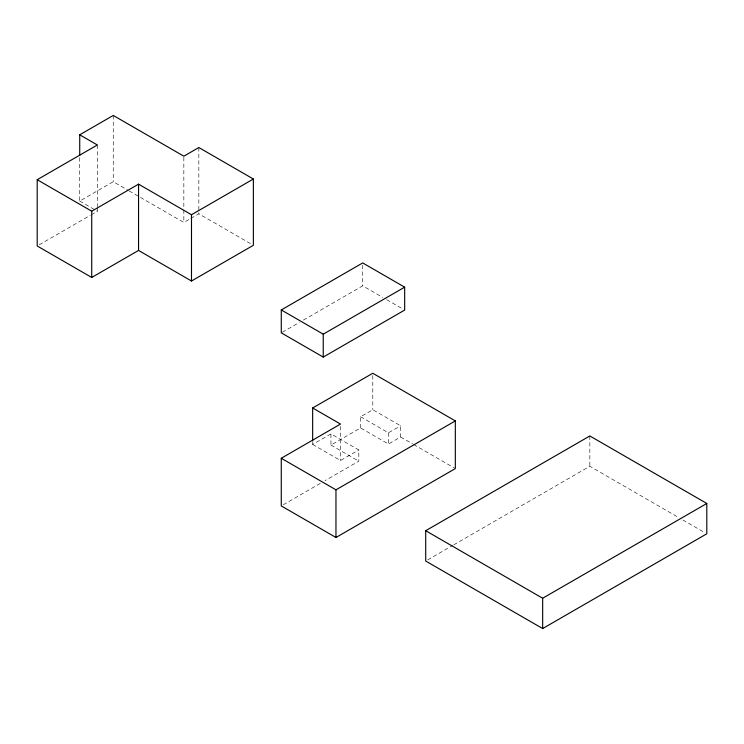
<?xml version="1.0" encoding="UTF-8"?>
<svg xmlns="http://www.w3.org/2000/svg" width="744" height="744" viewBox="0 0 744 744"><rect width="100%" height="100%" fill="white"/><g stroke="black" fill="none" stroke-linecap="round" stroke-linejoin="round"><path stroke-width="0.56" stroke-dasharray="3.72 2.79" d="M79.729 157.654L79.729 201.075L113.255 181.713L128.173 190.325M39.209 244.823L90.34 215.304M91.345 214.728L97.352 211.25L97.352 207.827M129.168 190.901L183.842 222.465L189.841 218.996M190.836 218.42L198.843 213.807L252.374 244.711M282.283 332.28L299.376 322.412M303.394 320.087L362.709 285.845L382.695 297.377M312.657 442.159L312.657 444.438L330.95 433.873L358.803 449.953L358.803 461.159L325.007 480.671M360.617 427.949L360.617 416.742L372.791 409.712L400.616 425.782L400.616 436.988L388.442 444.019L360.617 427.949L330.95 445.079L330.95 433.873M312.657 444.438L340.501 460.508L358.803 449.953M360.617 416.742L388.442 432.813L400.616 425.782M283.259 504.767L321.027 482.958M427.707 559.879L452.724 545.426M453.728 544.85L589.843 466.265L678.807 517.629M386.685 299.683L402.671 308.918M682.806 519.944L704.801 532.639M79.729 201.075L97.352 211.25M400.616 436.988L412.557 443.88M413.552 444.456L454.333 467.995M330.95 445.079L358.803 461.159M589.843 435.956L589.843 466.265M388.442 432.813L388.442 444.019M372.791 375.543L372.791 409.712M362.709 265.227L362.709 285.845M340.501 426.34L340.501 460.508M198.843 147.535L198.843 213.807M183.842 157.337L183.842 208.757M183.842 209.901L183.842 222.465M113.255 115.441L113.255 181.713M97.352 144.978L97.352 206.683"/><path stroke-width="1.12" d="M79.729 134.803L113.255 115.441L183.842 156.194L198.843 147.535L253.369 179.016L253.369 245.288L191.496 281.009L138.551 250.43L91.726 277.466L37.2 245.985L37.2 179.713L97.352 144.978L79.729 134.803L79.729 155.366M37.2 179.713L91.726 211.194L138.551 184.159L191.496 214.737L253.369 179.016M281.279 309.95L362.709 262.939L404.671 287.165L404.671 310.071L323.24 357.083L281.279 332.856L281.279 309.95L323.24 334.177L404.671 287.165M312.657 407.982L372.791 373.265L455.328 420.909L455.328 468.571L335.963 537.494L281.269 505.92L281.269 458.258L340.501 424.061L312.657 407.982L312.657 441.015M281.269 458.258L335.963 489.831L455.328 420.909M425.708 530.714L589.843 435.956L706.8 503.474L706.8 533.792L542.664 628.559L425.708 561.032L425.708 530.714L542.664 598.241L706.8 503.474M542.664 598.241L542.664 628.559M335.963 489.831L335.963 537.494M323.24 334.177L323.24 357.083M191.496 214.737L191.496 281.009M138.551 184.159L138.551 250.43M91.726 211.194L91.726 277.466"/></g></svg>
